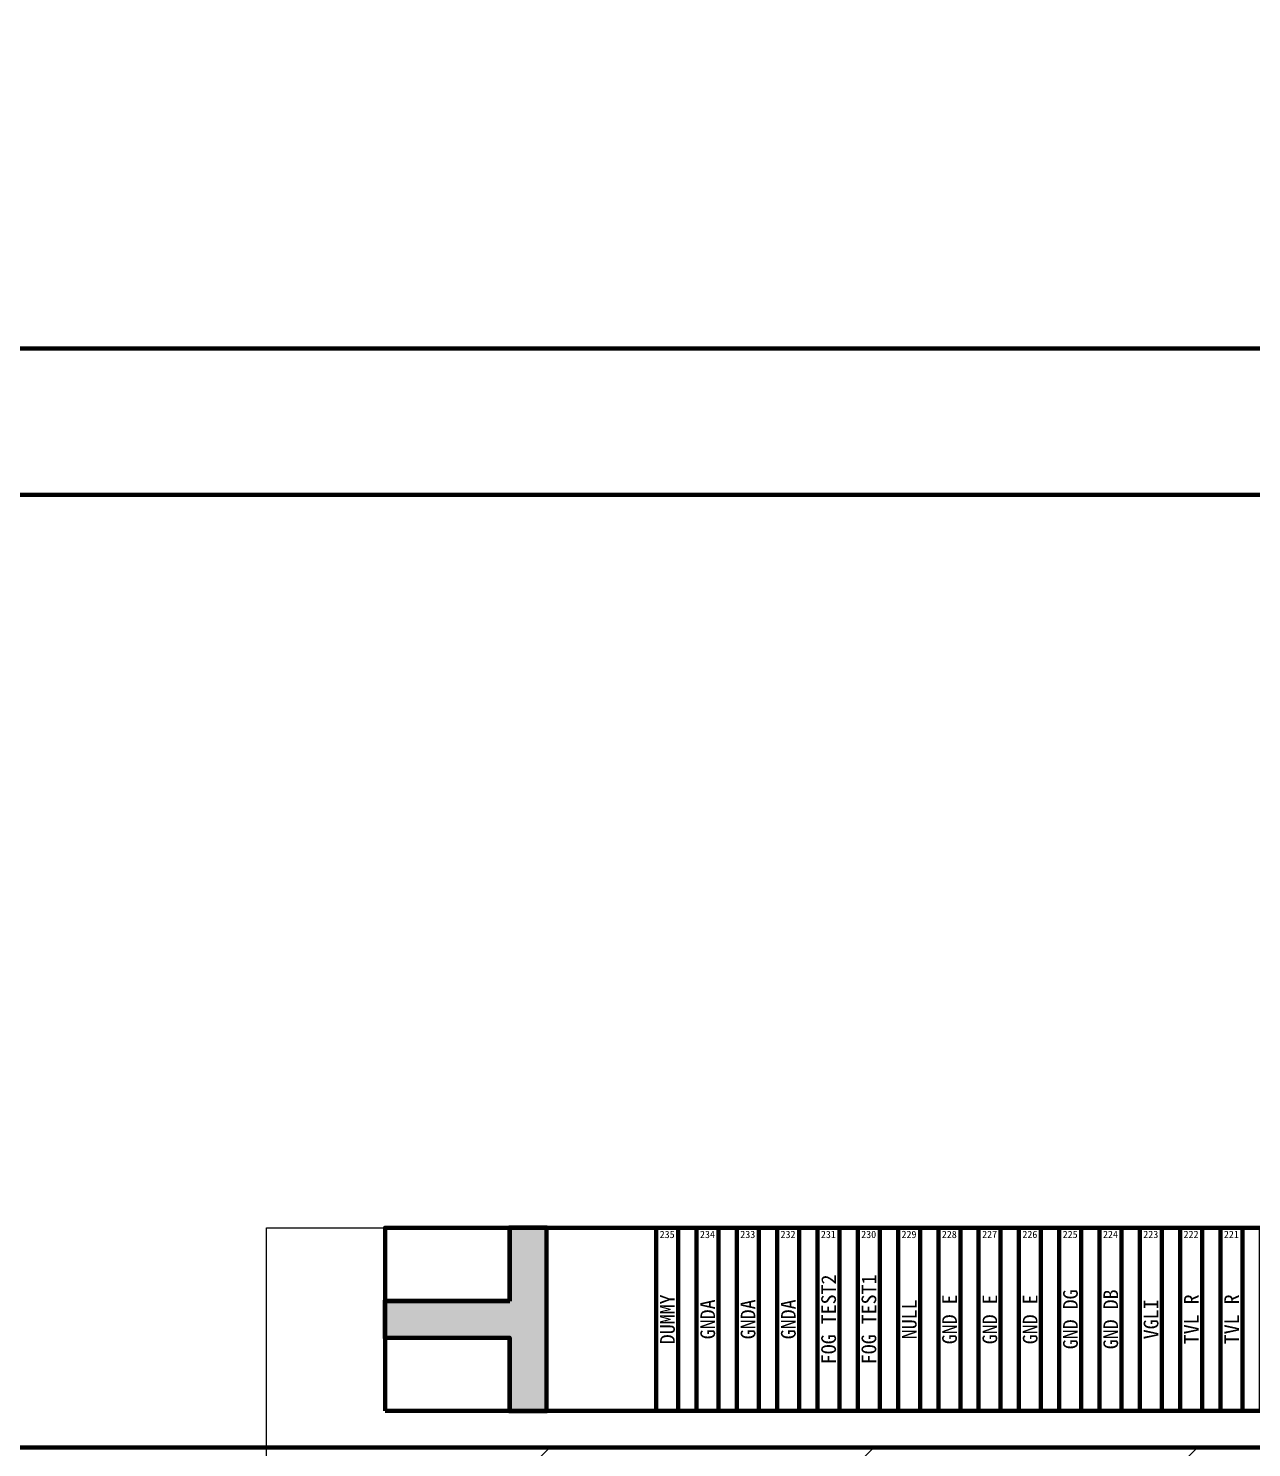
# Model space of a CAD drawing. Header units: inches. Extents: x 384 to 1427, y -468 to -47.
# Drawn here: x 469.495 to 472.834, y -352.606 to -348.733 of the extents above; entities that cross this region are included whole.
import ezdxf
from ezdxf.enums import TextEntityAlignment as Align

# ---------------------------------------------------------------- set-up
doc = ezdxf.new("R2010")
doc.units = ezdxf.units.IN
doc.header["$LTSCALE"] = 1.21
doc.header["$MEASUREMENT"] = 0
doc.layers.get('0').update_dxf_attribs({"linetype": 'CONTINUOUS'})
for name, color, linetype, lineweight in [('2ITO.drawing', 4, 'CONTINUOUS', 100), ('GATE.drawing', 3, 'CONTINUOUS', 100), ('LABEL.drawing', 7, 'CONTINUOUS', 100), ('TFT_line.drawing', 3, 'CONTINUOUS', 100)]:
    doc.layers.add(name, color=color, linetype=linetype, lineweight=lineweight)
doc.layers.add('标 注', color=3, linetype='CONTINUOUS')
doc.styles.get("Standard").update_dxf_attribs({"font": 'txt', "width": 0.8})

# ---------------------------------------------------------------- blocks, each defined once
blk = doc.blocks.new('fpc_mark')
h = blk.add_hatch(color=3)
h.dxf.hatch_style = 1
h.paths.add_polyline_path([(0.34, 0.3017), (0, 0.3017), (0, 0.2), (0.34, 0.2), (0.34, 0), (0.4417, 0), (0.4417, 0.5017), (0.34, 0.5017)])
at = {"layer": 'GATE.drawing', "color": 3, "linetype": 'Continuous', "lineweight": 100}
blk.add_lwpolyline([(0.34, 0.3017), (0, 0.3017), (0, 0.2), (0.34, 0.2), (0.34, 0), (0.4417, 0), (0.4417, 0.5017), (0.34, 0.5017)], close=True, dxfattribs=at)
at = {"layer": 'TFT_line.drawing', "color": 3, "linetype": 'Continuous', "lineweight": 100}
blk.add_lwpolyline([(0.34085, 0.30085), (0.00085, 0.30085), (0.00085, 0.20085), (0.34085, 0.20085), (0.34085, 0.00085), (0.44085, 0.00085), (0.44085, 0.50085), (0.34085, 0.50085)], close=True, dxfattribs=at)
blk = doc.blocks.new('fpc_pin_dummy')
at = {"layer": '2ITO.drawing', "color": 4, "linetype": 'Continuous', "lineweight": 100}
blk.add_lwpolyline([(0, 0), (0.06, 0), (0.06, 0.5), (0, 0.5)], close=True, dxfattribs=at)
at = {"layer": 'TFT_line.drawing', "color": 3, "linetype": 'Continuous', "lineweight": 100}
blk.add_lwpolyline([(0, 0), (0.06, 0), (0.06, 0.5), (0, 0.5)], close=True, dxfattribs=at)
blk = doc.blocks.new('fpc_name')
at = {"layer": 'LABEL.drawing', "color": 7, "linetype": 'Continuous', "lineweight": 100}
for s, p in [('FOG_TEST2', (0.47143, 0.22667)), ('FOG_TEST1', (0.58143, 0.22667)), ('DUMMY', (0.03143, 0.22667)), ('GNDA', (0.14143, 0.22667)), ('GNDA', (0.25143, 0.22667)), ('GNDA', (0.36143, 0.22667)), ('NULL', (0.69143, 0.22667)), ('GND_E', (0.80143, 0.22667)), ('GND_E', (0.91143, 0.22667)), ('GND_E', (1.02143, 0.22667)), ('GND_DG', (1.13143, 0.22667)), ('GND_DB', (1.24143, 0.22667)), ('VGLI', (1.35143, 0.22667)), ('TVL_R', (1.46143, 0.22667)), ('TVL_R', (1.57143, 0.22667))]:
    blk.add_text(s, height=0.04, rotation=90, dxfattribs=at).set_placement(p, align=Align.MIDDLE_CENTER)
blk = doc.blocks.new('fpc_pin')
at = {"layer": 'TFT_line.drawing', "color": 3, "linetype": 'Continuous', "lineweight": 100}
blk.add_lwpolyline([(0, 0), (0.06, 0), (0.06, 0.5), (0, 0.5)], close=True, dxfattribs=at)
blk = doc.blocks.new('fpc_all')
at = {"layer": 'TFT_line.drawing', "color": 3, "linetype": 'Continuous', "lineweight": 100}
blk.add_lwpolyline([(-0.73658, 0), (26.54342, 0), (26.54342, 0.5), (-0.73658, 0.5)], close=True, dxfattribs=at)
at = {"color": 1, "linetype": 'Continuous', "lineweight": 100}
for name, p in [('fpc_mark', (-0.73743, -0.00085)), ('fpc_pin_dummy', (0.66342, 0)), ('fpc_name', (0.00249, 0.02333))]:
    blk.add_blockref(name, p, dxfattribs=at)
at = {"color": 1, "linetype": 'Continuous', "lineweight": 100, "row_count": 1, "row_spacing": 0.4, "column_spacing": 0.11}
for p, column_count in [((0.00342, 0), 6), ((0.77342, 0), 221)]:
    blk.add_blockref('fpc_pin', p, dxfattribs=dict(at, column_count=column_count))
at = {"layer": 'LABEL.drawing', "color": 7, "linetype": 'Continuous', "lineweight": 100}
for s, p in [('235', (0.03322, 0.4818)), ('234', (0.14322, 0.4818)), ('233', (0.25322, 0.4818)), ('232', (0.36322, 0.4818)), ('231', (0.47322, 0.4818)), ('230', (0.58322, 0.4818)), ('229', (0.69322, 0.4818)), ('228', (0.80322, 0.4818)), ('227', (0.91322, 0.4818)), ('226', (1.02322, 0.4818)), ('225', (1.13322, 0.4818)), ('224', (1.24322, 0.4818)), ('223', (1.35322, 0.4818)), ('222', (1.46322, 0.4818)), ('221', (1.57322, 0.4818))]:
    blk.add_text(s, height=0.02, dxfattribs=at).set_placement(p, align=Align.MIDDLE_CENTER)
blk = doc.blocks.new('zw$7216')
at = {"layer": '2ITO.drawing', "linetype": 'Continuous', "lineweight": 100}
for points in [[(-28.98, -48.2), (28.98, -48.2), (28.98, 47.7), (-28.98, 47.7)], [(-28.98, -50.8), (28.98, -50.8), (28.98, 47.7), (-28.98, 47.7)]]:
    blk.add_lwpolyline(points, close=True, dxfattribs=at)
at = {"layer": '2ITO.drawing', "color": 6}
blk.add_lwpolyline([(-28.78, 47.5), (28.78, 47.5), (28.78, -47.8), (-28.78, -47.8)], close=True, dxfattribs=at)
at = {"layer": '2ITO.drawing', "linetype": 'Continuous', "lineweight": 100}
blk.add_blockref('fpc_all', (-12.9034, -50.7), dxfattribs=at)

msp = doc.modelspace()

# ---------------------------------------------------------------- hatches: boundary and pattern name
at = {"layer": '标 注', "lineweight": 5}
h = msp.add_hatch(dxfattribs=at)
h.set_pattern_fill('ANSI31', color=0, scale=5)
h.set_pattern_definition([(45, (-356.2716, -89.9675), (-0.44194174, 0.44194174), [])])
h.paths.add_polyline_path([(498.0449, -359.7639), (498.0449, -354.8759), (470.1449, -354.8759), (470.1449, -359.2639, -0.414214), (469.6449, -359.7639)])
h.paths.add_polyline_path([(498.0449, -354.8759), (498.0449, -352.6059), (470.1449, -352.6059), (470.1449, -354.8759)])
h.paths.add_polyline_path([(481.7118, -357.7949), (486.4785, -357.7949), (486.4785, -355.8727), (481.7118, -355.8727)], flags=24)

# ---------------------------------------------------------------- linework, layer by layer
at = {"layer": '标 注', "color": 30, "lineweight": 5}
msp.add_lwpolyline([(497.5449, -379.2659), (429.5828, -379.2659, -0.414214), (429.3828, -379.0659), (429.3828, -363.9659, -0.414214), (429.5828, -363.7659), (459.3737, -363.7659, 0.277102), (460.2562, -363.2361), (461.8238, -360.2937, -0.277102), (462.7064, -359.7639), (469.6449, -359.7639, 0.414214), (470.1449, -359.2639), (470.1449, -352.0059), (498.0449, -352.0059), (498.0449, -378.7659, -0.414214)], format="xyb", close=True, dxfattribs=at)

# ---------------------------------------------------------------- block references
at = {"layer": '标 注', "color": 5}
msp.add_blockref('zw$7216', (484.1086, -301.8059), dxfattribs=at)

doc.saveas('drawing.dxf')
